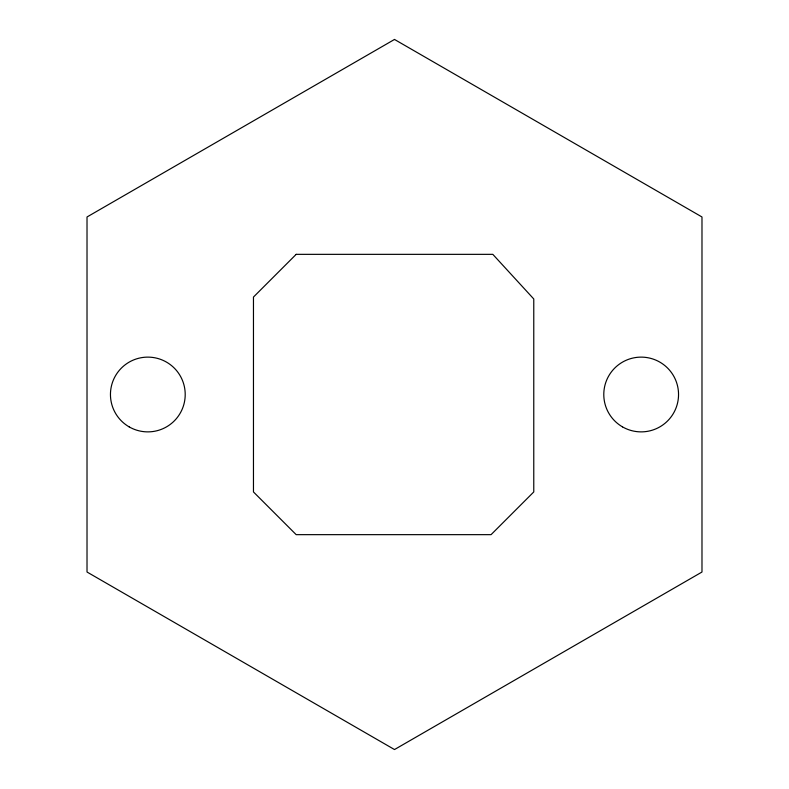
<?xml version="1.0" encoding="UTF-8"?>
<svg xmlns="http://www.w3.org/2000/svg" width="789" height="789" viewBox="0 0 789 789"><rect width="100%" height="100%" fill="white"/><g stroke="black" fill="none" stroke-linecap="round" stroke-linejoin="round"><path stroke-width="1.18" d="M296.181 254.344L253.466 297.058L253.466 491.942L296.181 534.656L491.064 534.656L533.768 491.942L533.768 298.972L492.819 254.344L296.181 254.344M394.5 39.45L87.017 216.975L87.017 572.025L394.5 749.55L701.983 572.025L701.983 216.975L394.5 39.45M129.149 426.869A37.369 37.369 0 0 0 185.208 394.5A37.369 37.369 0 0 0 129.149 362.131A37.369 37.369 0 0 0 129.149 426.869M622.482 426.869A37.369 37.369 0 0 0 678.54 394.5A37.369 37.369 0 0 0 622.482 362.131A37.369 37.369 0 0 0 622.482 426.869"/></g></svg>
